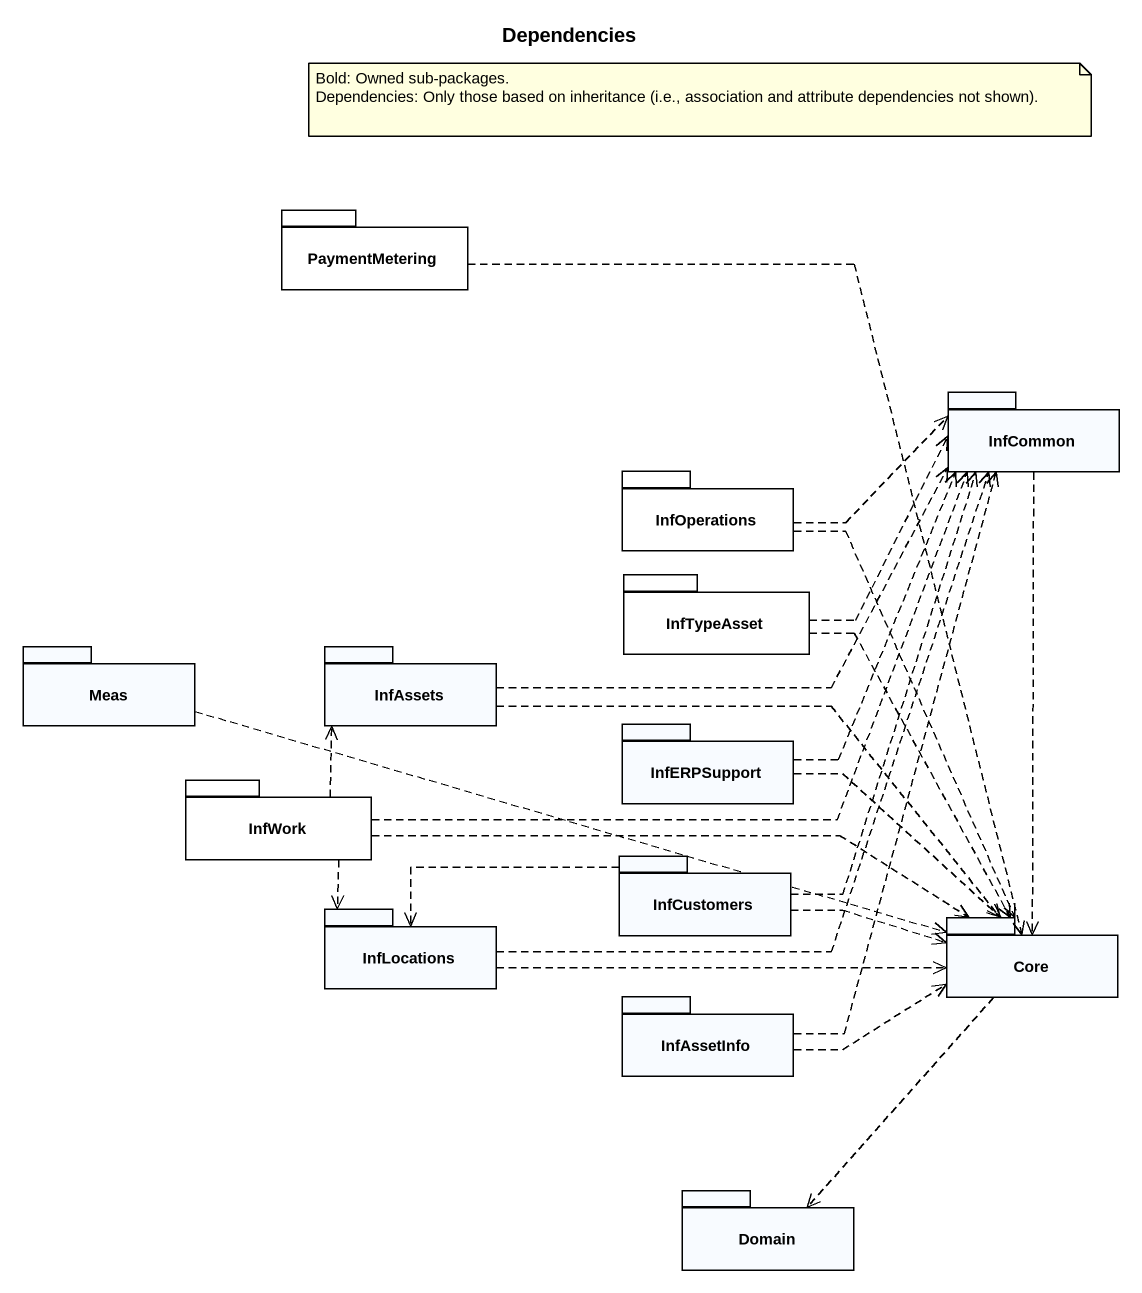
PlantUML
@startuml
title Dependencies
package PaymentMetering #FFFFFF {
}
package InfCommon {
}
package InfOperations #FFFFFF {
}
package InfTypeAsset #FFFFFF {
}
package Meas {
}
package InfAssets {
}
package InfERPSupport {
}
package InfWork #FFFFFF {
}
package InfCustomers {
}
package InfLocations {
}
package Core {
}
package InfAssetInfo {
}
package Domain {
}
PaymentMetering ..> Core
InfCommon ..> Core
InfOperations .right.> InfCommon
InfOperations ..> Core
InfTypeAsset .right.> InfCommon
InfTypeAsset ..> Core
Meas .right.> Core
InfAssets .right.> InfCommon
InfAssets .right.> Core
InfERPSupport .up.> InfCommon
InfERPSupport .right.> Core
InfWork .right.> InfCommon
InfWork .up.> InfAssets
InfWork ..> InfLocations
InfWork .right.> Core
InfCustomers .up.> InfCommon
InfCustomers .left.> InfLocations
InfCustomers .right.> Core
InfLocations .up.> InfCommon
InfLocations .right.> Core
Core ..> Domain
InfAssetInfo .up.> InfCommon
InfAssetInfo .right.> Core
note as N1
  Bold: Owned sub-packages.
  Dependencies: Only those based on inheritance (i.e., association and attribute dependencies not shown).
end note
@enduml
